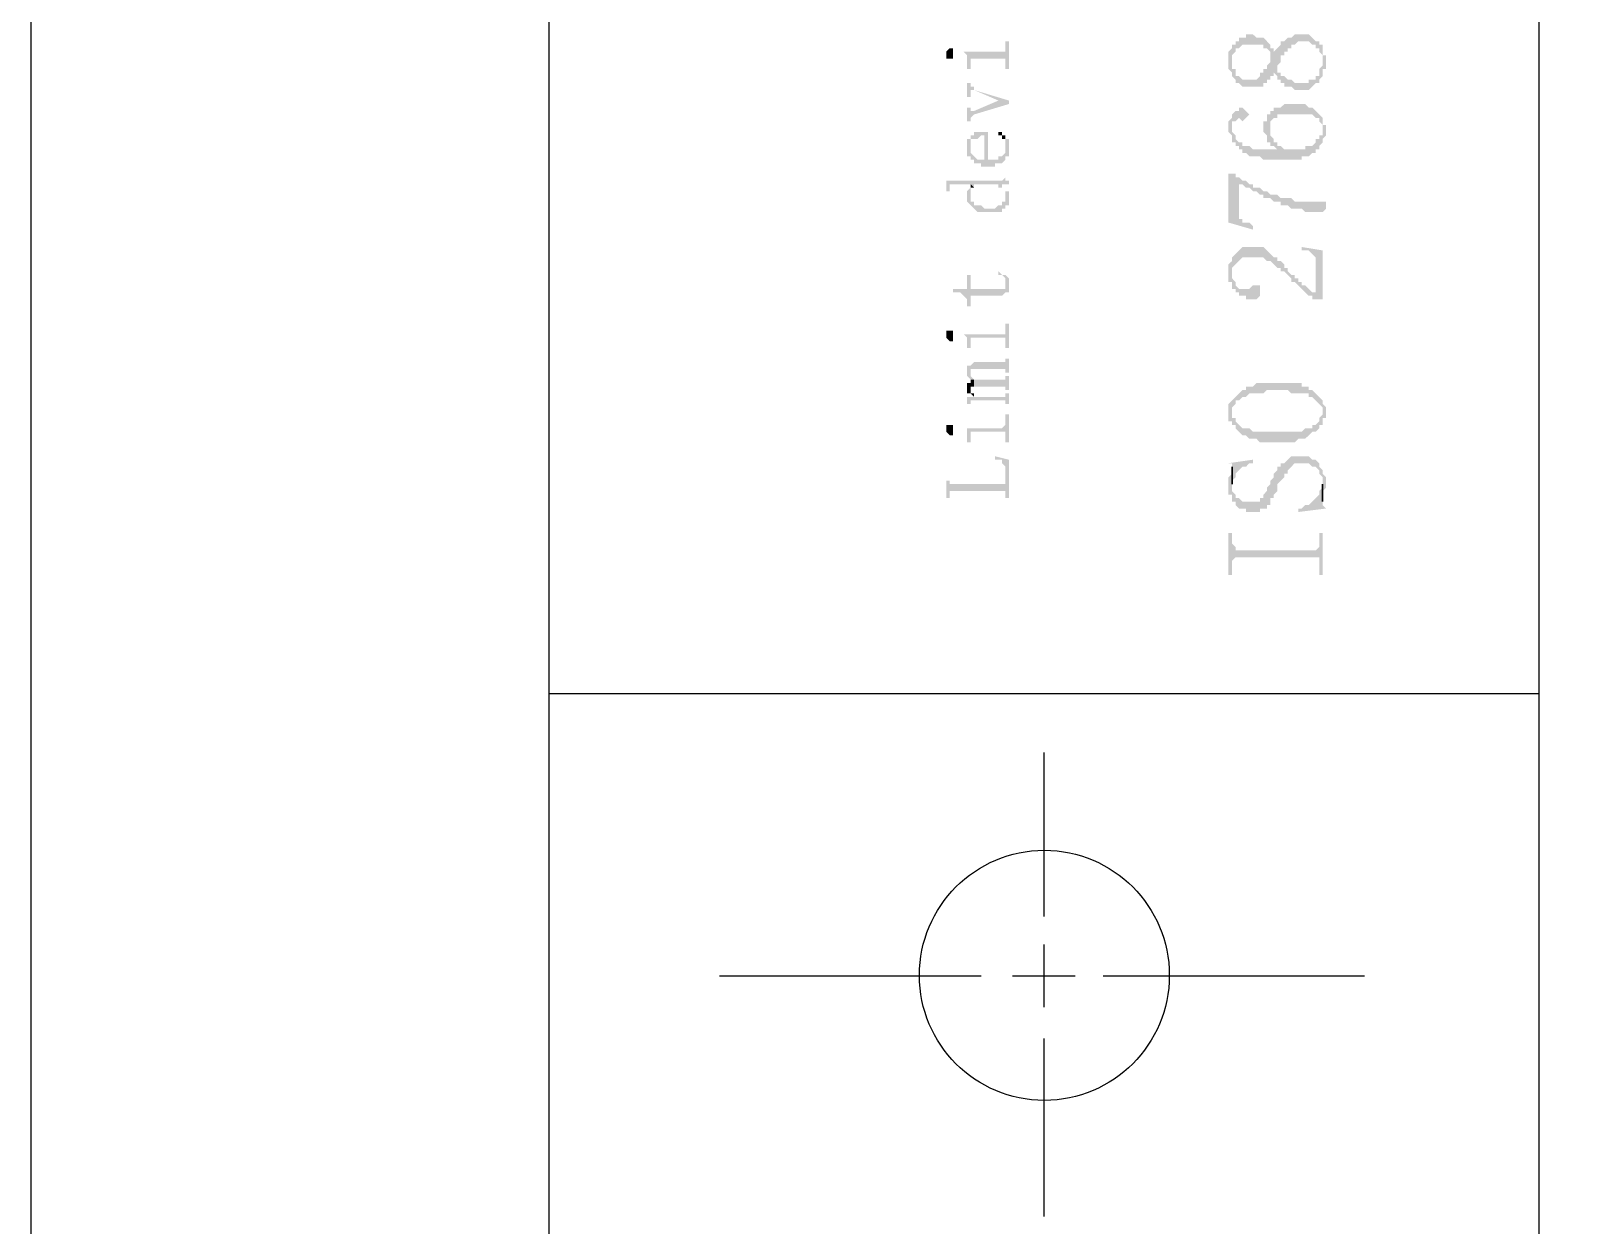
# Model space of a CAD drawing. Header units: millimetres. Extents: x 7018 to 13530, y 4187 to 5692.
# Drawn here: x 12641.97 to 12661.89, y 5137.25 to 5152.71 of the extents above; entities that cross this region are included whole.
import ezdxf

# ---------------------------------------------------------------- set-up
doc = ezdxf.new("R2010")
doc.units = ezdxf.units.MM

msp = doc.modelspace()

# ---------------------------------------------------------------- hatches: boundary and pattern name
at = {"transparency": 33554559}
for points in [[(12653.821, 5152.395), (12653.821, 5152.35), (12653.911, 5152.35), (12653.911, 5152.395), (12653.911, 5152.44), (12653.911, 5152.485), (12653.866, 5152.485), (12653.821, 5152.44), (12653.821, 5152.44)], [(12654.046, 5152.44), (12654.046, 5152.44), (12654.092, 5152.395), (12654.092, 5152.35), (12654.092, 5152.305), (12654.092, 5152.215), (12654.137, 5152.215), (12654.137, 5152.35), (12654.588, 5152.35), (12654.588, 5152.215), (12654.633, 5152.215), (12654.633, 5152.576), (12654.588, 5152.576), (12654.588, 5152.485), (12654.588, 5152.44), (12654.543, 5152.44)], [(12657.476, 5152.305), (12657.476, 5152.215), (12657.522, 5152.169), (12657.522, 5152.124), (12657.522, 5152.124), (12657.567, 5152.079), (12657.567, 5152.034), (12657.612, 5152.034), (12657.657, 5151.989), (12657.928, 5151.989), (12657.928, 5152.034), (12657.973, 5152.034), (12657.973, 5152.079), (12658.018, 5152.079), (12658.018, 5152.124), (12658.063, 5152.124), (12658.063, 5152.169), (12658.063, 5152.169), (12658.108, 5152.124), (12658.108, 5152.26), (12658.108, 5152.26), (12658.153, 5152.305), (12658.153, 5152.395), (12658.199, 5152.395), (12658.199, 5152.44), (12658.244, 5152.44), (12658.244, 5152.485), (12658.289, 5152.485), (12658.289, 5152.53), (12658.334, 5152.53), (12658.379, 5152.576), (12658.515, 5152.576), (12658.56, 5152.53), (12658.605, 5152.53), (12658.605, 5152.485), (12658.65, 5152.485), (12658.65, 5152.44), (12658.65, 5152.44), (12658.695, 5152.395), (12658.695, 5152.124), (12658.695, 5152.215), (12658.74, 5152.215), (12658.74, 5152.395), (12658.695, 5152.395), (12658.695, 5152.53), (12658.65, 5152.53), (12658.65, 5152.576), (12658.605, 5152.576), (12658.56, 5152.621), (12658.56, 5152.621), (12658.515, 5152.666), (12658.334, 5152.666), (12658.289, 5152.621), (12658.244, 5152.621), (12658.199, 5152.576), (12658.153, 5152.576), (12658.153, 5152.53), (12658.108, 5152.485), (12658.108, 5152.485), (12658.063, 5152.44), (12658.063, 5152.485), (12658.018, 5152.395), (12658.018, 5152.35), (12658.018, 5152.305), (12657.973, 5152.26), (12657.973, 5152.215), (12657.928, 5152.215), (12657.928, 5152.169), (12657.883, 5152.169), (12657.883, 5152.124), (12657.838, 5152.079), (12657.657, 5152.079), (12657.612, 5152.124), (12657.567, 5152.124), (12657.567, 5152.215), (12657.522, 5152.215), (12657.522, 5152.485), (12657.522, 5152.485), (12657.476, 5152.44), (12657.476, 5152.35)], [(12657.522, 5152.485), (12657.522, 5152.305), (12657.522, 5152.395), (12657.567, 5152.44), (12657.567, 5152.485), (12657.612, 5152.485), (12657.657, 5152.53), (12657.928, 5152.53), (12657.928, 5152.485), (12657.973, 5152.485), (12658.018, 5152.44), (12658.018, 5152.395), (12658.018, 5152.395), (12658.063, 5152.485), (12658.018, 5152.485), (12658.018, 5152.53), (12657.973, 5152.576), (12657.973, 5152.576), (12657.928, 5152.621), (12657.838, 5152.621), (12657.792, 5152.666), (12657.702, 5152.666), (12657.702, 5152.621), (12657.612, 5152.621), (12657.612, 5152.576), (12657.567, 5152.576), (12657.567, 5152.53), (12657.522, 5152.53)], [(12658.108, 5152.124), (12658.108, 5152.079), (12658.153, 5152.079), (12658.153, 5152.034), (12658.199, 5152.034), (12658.199, 5151.989), (12658.289, 5151.989), (12658.334, 5151.944), (12658.515, 5151.944), (12658.56, 5151.989), (12658.56, 5151.989), (12658.605, 5152.034), (12658.65, 5152.034), (12658.65, 5152.079), (12658.65, 5152.079), (12658.695, 5152.124), (12658.695, 5152.305), (12658.695, 5152.26), (12658.695, 5152.26), (12658.65, 5152.215), (12658.65, 5152.124), (12658.605, 5152.124), (12658.605, 5152.079), (12658.515, 5152.079), (12658.515, 5152.034), (12658.334, 5152.034), (12658.289, 5152.079), (12658.244, 5152.079), (12658.199, 5152.124), (12658.153, 5152.124), (12658.153, 5152.169), (12658.108, 5152.169), (12658.108, 5152.215)], [(12654.092, 5152.034), (12654.092, 5151.853), (12654.137, 5151.853), (12654.137, 5151.899), (12654.137, 5151.944), (12654.182, 5151.944), (12654.498, 5151.808), (12654.498, 5151.808), (12654.633, 5151.763), (12654.633, 5151.808), (12654.182, 5151.944), (12654.182, 5151.989), (12654.137, 5151.989), (12654.137, 5152.034), (12654.137, 5152.034)], [(12654.092, 5151.718), (12654.092, 5151.538), (12654.137, 5151.538), (12654.137, 5151.583), (12654.137, 5151.583), (12654.182, 5151.628), (12654.633, 5151.763), (12654.498, 5151.808), (12654.182, 5151.673), (12654.137, 5151.673), (12654.137, 5151.718), (12654.137, 5151.718)], [(12657.522, 5151.628), (12657.522, 5151.447), (12657.522, 5151.538), (12657.567, 5151.538), (12657.612, 5151.583), (12657.612, 5151.583), (12657.657, 5151.538), (12657.657, 5151.538), (12657.702, 5151.583), (12657.702, 5151.583), (12657.747, 5151.628), (12657.702, 5151.673), (12657.702, 5151.673), (12657.657, 5151.718), (12657.612, 5151.718), (12657.612, 5151.673), (12657.567, 5151.673)], [(12657.928, 5151.447), (12657.928, 5151.402), (12657.928, 5151.402), (12657.973, 5151.357), (12657.973, 5151.267), (12658.018, 5151.267), (12658.018, 5151.492), (12658.018, 5151.538), (12658.063, 5151.583), (12658.108, 5151.583), (12658.108, 5151.628), (12658.56, 5151.628), (12658.605, 5151.583), (12658.65, 5151.583), (12658.65, 5151.538), (12658.695, 5151.492), (12658.695, 5151.447), (12658.695, 5151.267), (12658.695, 5151.312), (12658.74, 5151.357), (12658.74, 5151.402), (12658.74, 5151.492), (12658.695, 5151.492), (12658.695, 5151.583), (12658.65, 5151.628), (12658.65, 5151.628), (12658.605, 5151.673), (12658.605, 5151.673), (12658.56, 5151.718), (12658.515, 5151.718), (12658.469, 5151.763), (12658.199, 5151.763), (12658.153, 5151.718), (12658.063, 5151.718), (12658.063, 5151.673), (12658.018, 5151.673), (12658.018, 5151.628), (12657.973, 5151.628), (12657.973, 5151.538), (12657.928, 5151.538), (12657.928, 5151.492)], [(12657.476, 5151.492), (12657.476, 5151.402), (12657.476, 5151.402), (12657.522, 5151.357), (12657.522, 5151.267), (12657.567, 5151.267), (12657.567, 5151.222), (12657.612, 5151.222), (12657.612, 5151.176), (12657.657, 5151.176), (12657.657, 5151.131), (12657.702, 5151.131), (12657.747, 5151.086), (12657.883, 5151.086), (12657.928, 5151.041), (12658.424, 5151.041), (12658.424, 5151.086), (12658.515, 5151.086), (12658.56, 5151.131), (12658.605, 5151.131), (12658.605, 5151.176), (12658.65, 5151.176), (12658.65, 5151.222), (12658.695, 5151.267), (12658.695, 5151.447), (12658.695, 5151.357), (12658.65, 5151.357), (12658.65, 5151.312), (12658.605, 5151.312), (12658.605, 5151.267), (12658.56, 5151.222), (12658.469, 5151.222), (12658.469, 5151.176), (12658.199, 5151.176), (12658.153, 5151.222), (12658.108, 5151.176), (12657.792, 5151.176), (12657.747, 5151.222), (12657.657, 5151.222), (12657.657, 5151.267), (12657.612, 5151.267), (12657.567, 5151.312), (12657.567, 5151.357), (12657.522, 5151.402), (12657.522, 5151.447), (12657.522, 5151.628), (12657.522, 5151.583), (12657.476, 5151.538), (12657.476, 5151.538)], [(12654.092, 5151.312), (12654.137, 5151.222), (12654.137, 5151.267), (12654.137, 5151.312), (12654.227, 5151.312), (12654.272, 5151.357), (12654.317, 5151.357), (12654.317, 5150.951), (12654.453, 5150.951), (12654.453, 5150.996), (12654.543, 5150.996), (12654.588, 5151.041), (12654.588, 5151.086), (12654.633, 5151.086), (12654.633, 5151.131), (12654.633, 5151.176), (12654.633, 5151.222), (12654.633, 5151.267), (12654.633, 5151.312), (12654.588, 5151.312), (12654.588, 5151.222), (12654.588, 5151.176), (12654.588, 5151.131), (12654.588, 5151.131), (12654.543, 5151.086), (12654.498, 5151.086), (12654.498, 5151.041), (12654.362, 5151.041), (12654.362, 5151.402), (12654.182, 5151.402), (12654.182, 5151.357), (12654.137, 5151.357), (12654.137, 5151.312), (12654.137, 5151.312)], [(12654.092, 5151.176), (12654.092, 5151.131), (12654.092, 5151.086), (12654.137, 5151.086), (12654.137, 5151.041), (12654.182, 5151.041), (12654.182, 5150.996), (12654.272, 5150.996), (12654.272, 5150.951), (12654.317, 5150.951), (12654.317, 5151.041), (12654.227, 5151.041), (12654.182, 5151.086), (12654.182, 5151.086), (12654.137, 5151.131), (12654.137, 5151.222), (12654.092, 5151.312), (12654.092, 5151.267), (12654.092, 5151.222)], [(12654.498, 5151.402), (12654.498, 5151.357), (12654.543, 5151.357), (12654.543, 5151.312), (12654.588, 5151.312), (12654.588, 5151.267), (12654.588, 5151.222), (12654.588, 5151.357), (12654.543, 5151.357), (12654.543, 5151.402)], [(12658.018, 5151.267), (12658.018, 5151.222), (12658.063, 5151.222), (12658.108, 5151.176), (12658.108, 5151.176), (12658.153, 5151.222), (12658.108, 5151.222), (12658.108, 5151.267), (12658.063, 5151.267), (12658.063, 5151.312), (12658.063, 5151.312), (12658.018, 5151.357), (12658.018, 5151.447)], [(12653.776, 5150.77), (12653.821, 5150.77), (12653.821, 5150.725), (12653.821, 5150.635), (12653.866, 5150.635), (12653.866, 5150.68), (12653.866, 5150.725), (12654.137, 5150.725), (12654.182, 5150.68), (12654.182, 5150.725), (12654.498, 5150.725), (12654.498, 5150.68), (12654.543, 5150.68), (12654.543, 5150.725), (12654.633, 5150.725), (12654.633, 5150.77), (12654.588, 5150.77), (12654.588, 5150.815), (12654.588, 5150.861), (12654.588, 5150.815), (12654.588, 5150.815), (12654.543, 5150.77), (12654.543, 5150.77)], [(12654.092, 5150.59), (12654.092, 5150.545), (12654.092, 5150.499), (12654.092, 5150.499), (12654.137, 5150.454), (12654.137, 5150.454), (12654.182, 5150.409), (12654.182, 5150.409), (12654.227, 5150.364), (12654.543, 5150.364), (12654.543, 5150.409), (12654.588, 5150.409), (12654.588, 5150.59), (12654.588, 5150.545), (12654.588, 5150.499), (12654.543, 5150.499), (12654.543, 5150.454), (12654.498, 5150.454), (12654.453, 5150.409), (12654.317, 5150.409), (12654.272, 5150.454), (12654.182, 5150.454), (12654.182, 5150.499), (12654.137, 5150.499), (12654.137, 5150.545), (12654.137, 5150.68), (12654.092, 5150.635)], [(12654.137, 5150.68), (12654.137, 5150.59), (12654.137, 5150.635), (12654.137, 5150.68), (12654.182, 5150.68), (12654.137, 5150.725)], [(12654.543, 5150.68), (12654.588, 5150.68), (12654.588, 5150.635), (12654.588, 5150.59), (12654.588, 5150.454), (12654.633, 5150.454), (12654.633, 5150.499), (12654.633, 5150.545), (12654.633, 5150.59), (12654.633, 5150.635), (12654.588, 5150.635), (12654.588, 5150.68), (12654.543, 5150.68), (12654.543, 5150.725)], [(12657.476, 5150.861), (12657.476, 5150.229), (12657.792, 5150.138), (12657.792, 5150.184), (12657.792, 5150.184), (12657.747, 5150.229), (12657.657, 5150.229), (12657.657, 5150.274), (12657.612, 5150.274), (12657.612, 5150.725), (12657.567, 5150.815), (12657.567, 5150.861)], [(12657.567, 5150.815), (12657.612, 5150.725), (12657.657, 5150.725), (12657.702, 5150.68), (12657.747, 5150.68), (12657.792, 5150.635), (12657.838, 5150.635), (12657.883, 5150.59), (12657.928, 5150.59), (12657.928, 5150.545), (12658.018, 5150.545), (12658.063, 5150.499), (12658.153, 5150.499), (12658.153, 5150.454), (12658.244, 5150.454), (12658.289, 5150.409), (12658.424, 5150.409), (12658.469, 5150.364), (12658.695, 5150.364), (12658.74, 5150.409), (12658.74, 5150.499), (12658.334, 5150.499), (12658.289, 5150.545), (12658.153, 5150.545), (12658.108, 5150.59), (12658.018, 5150.59), (12657.973, 5150.635), (12657.928, 5150.635), (12657.883, 5150.68), (12657.792, 5150.68), (12657.792, 5150.725), (12657.747, 5150.725), (12657.702, 5150.77), (12657.657, 5150.77), (12657.612, 5150.815)], [(12657.476, 5149.597), (12657.476, 5149.461), (12657.522, 5149.461), (12657.522, 5149.416), (12657.522, 5149.597), (12657.522, 5149.642), (12657.567, 5149.687), (12657.567, 5149.687), (12657.612, 5149.732), (12657.612, 5149.732), (12657.657, 5149.777), (12657.928, 5149.777), (12657.973, 5149.732), (12658.018, 5149.732), (12658.063, 5149.687), (12658.063, 5149.687), (12658.108, 5149.642), (12658.153, 5149.642), (12658.153, 5149.597), (12658.199, 5149.597), (12658.244, 5149.552), (12658.244, 5149.552), (12658.289, 5149.507), (12658.289, 5149.461), (12658.334, 5149.461), (12658.379, 5149.416), (12658.379, 5149.416), (12658.424, 5149.371), (12658.424, 5149.371), (12658.469, 5149.326), (12658.469, 5149.326), (12658.515, 5149.281), (12658.56, 5149.281), (12658.56, 5149.236), (12658.605, 5149.236), (12658.605, 5149.326), (12658.56, 5149.326), (12658.515, 5149.371), (12658.469, 5149.416), (12658.424, 5149.416), (12658.424, 5149.461), (12658.379, 5149.461), (12658.379, 5149.507), (12658.334, 5149.507), (12658.334, 5149.552), (12658.289, 5149.552), (12658.244, 5149.597), (12658.244, 5149.642), (12658.199, 5149.642), (12658.199, 5149.687), (12658.153, 5149.732), (12658.108, 5149.732), (12658.108, 5149.777), (12658.063, 5149.777), (12658.018, 5149.823), (12658.018, 5149.823), (12657.973, 5149.868), (12657.973, 5149.868), (12657.928, 5149.913), (12657.657, 5149.913), (12657.612, 5149.868), (12657.612, 5149.868), (12657.567, 5149.823), (12657.567, 5149.823), (12657.522, 5149.777), (12657.522, 5149.732), (12657.476, 5149.687), (12657.476, 5149.642), (12657.476, 5149.642)], [(12658.424, 5149.913), (12658.424, 5149.868), (12658.515, 5149.868), (12658.56, 5149.823), (12658.56, 5149.823), (12658.605, 5149.777), (12658.605, 5149.236), (12658.695, 5149.236), (12658.695, 5149.868)], [(12653.911, 5149.371), (12653.911, 5149.326), (12654.001, 5149.326), (12654.046, 5149.281), (12654.046, 5149.281), (12654.092, 5149.236), (12654.092, 5149.191), (12654.092, 5149.146), (12654.137, 5149.146), (12654.137, 5149.281), (12654.543, 5149.281), (12654.588, 5149.326), (12654.633, 5149.326), (12654.588, 5149.461), (12654.588, 5149.416), (12654.588, 5149.371), (12654.137, 5149.371), (12654.137, 5149.552), (12654.092, 5149.552), (12654.092, 5149.371)], [(12654.498, 5149.552), (12654.543, 5149.552), (12654.588, 5149.507), (12654.588, 5149.461), (12654.588, 5149.461), (12654.633, 5149.326), (12654.633, 5149.371), (12654.633, 5149.416), (12654.633, 5149.461), (12654.633, 5149.507), (12654.633, 5149.507), (12654.588, 5149.552), (12654.543, 5149.552), (12654.498, 5149.597), (12654.498, 5149.597)], [(12657.522, 5149.416), (12657.522, 5149.371), (12657.567, 5149.371), (12657.567, 5149.326), (12657.612, 5149.326), (12657.612, 5149.281), (12657.702, 5149.281), (12657.702, 5149.236), (12657.838, 5149.236), (12657.883, 5149.281), (12657.883, 5149.371), (12657.883, 5149.416), (12657.792, 5149.416), (12657.747, 5149.371), (12657.612, 5149.371), (12657.567, 5149.416), (12657.567, 5149.461), (12657.522, 5149.507), (12657.522, 5149.552)], [(12654.046, 5148.784), (12654.046, 5148.784), (12654.092, 5148.739), (12654.092, 5148.694), (12654.092, 5148.649), (12654.092, 5148.604), (12654.137, 5148.604), (12654.137, 5148.694), (12654.137, 5148.739), (12654.588, 5148.739), (12654.588, 5148.694), (12654.588, 5148.604), (12654.633, 5148.604), (12654.633, 5148.92), (12654.588, 5148.92), (12654.588, 5148.83), (12654.588, 5148.784), (12654.543, 5148.784)], [(12653.821, 5148.784), (12653.821, 5148.739), (12653.821, 5148.739), (12653.866, 5148.694), (12653.911, 5148.694), (12653.911, 5148.739), (12653.911, 5148.784), (12653.911, 5148.83), (12653.821, 5148.83)], [(12654.092, 5148.288), (12654.092, 5148.243), (12654.092, 5148.243), (12654.137, 5148.198), (12654.182, 5148.198), (12654.182, 5148.107), (12654.588, 5148.107), (12654.588, 5148.062), (12654.633, 5148.062), (12654.633, 5148.243), (12654.588, 5148.243), (12654.588, 5148.198), (12654.182, 5148.198), (12654.137, 5148.243), (12654.137, 5148.288), (12654.137, 5148.378), (12654.092, 5148.378), (12654.092, 5148.333)], [(12654.137, 5148.378), (12654.137, 5148.288), (12654.137, 5148.333), (12654.588, 5148.333), (12654.588, 5148.288), (12654.633, 5148.288), (12654.633, 5148.469), (12654.588, 5148.469), (12654.588, 5148.423), (12654.182, 5148.423)], [(12654.092, 5148.107), (12654.092, 5148.062), (12654.092, 5148.017), (12654.137, 5148.017), (12654.137, 5148.107), (12654.182, 5148.107), (12654.182, 5148.198), (12654.137, 5148.198), (12654.137, 5148.153), (12654.092, 5148.153)], [(12657.522, 5147.927), (12657.522, 5147.792), (12657.522, 5147.837), (12657.522, 5147.837), (12657.567, 5147.882), (12657.567, 5147.927), (12657.612, 5147.927), (12657.657, 5147.972), (12657.702, 5147.972), (12657.747, 5148.017), (12657.928, 5148.017), (12657.973, 5148.062), (12658.244, 5148.062), (12658.289, 5148.017), (12658.515, 5148.017), (12658.515, 5147.972), (12658.56, 5147.972), (12658.605, 5147.927), (12658.605, 5147.927), (12658.65, 5147.882), (12658.65, 5147.882), (12658.695, 5147.837), (12658.695, 5147.792), (12658.695, 5147.927), (12658.65, 5147.972), (12658.65, 5147.972), (12658.605, 5148.017), (12658.605, 5148.017), (12658.56, 5148.062), (12658.515, 5148.062), (12658.515, 5148.107), (12658.424, 5148.107), (12658.424, 5148.153), (12657.838, 5148.153), (12657.792, 5148.107), (12657.702, 5148.107), (12657.702, 5148.062), (12657.657, 5148.062), (12657.612, 5148.017), (12657.612, 5148.017), (12657.567, 5147.972), (12657.567, 5147.972)], [(12654.092, 5147.972), (12654.092, 5147.927), (12654.092, 5147.882), (12654.137, 5147.882), (12654.137, 5147.927), (12654.588, 5147.927), (12654.588, 5147.882), (12654.633, 5147.882), (12654.633, 5148.017), (12654.588, 5148.017), (12654.588, 5147.972), (12654.182, 5147.972), (12654.182, 5148.017), (12654.182, 5147.972)], [(12654.137, 5148.017), (12654.137, 5148.017), (12654.182, 5147.972), (12654.182, 5148.017), (12654.137, 5148.017), (12654.137, 5148.062), (12654.137, 5148.062)], [(12657.476, 5147.792), (12657.476, 5147.656), (12657.522, 5147.656), (12657.522, 5147.611), (12657.567, 5147.611), (12657.567, 5147.566), (12657.612, 5147.521), (12657.612, 5147.521), (12657.657, 5147.476), (12657.702, 5147.476), (12657.747, 5147.431), (12657.838, 5147.431), (12657.883, 5147.385), (12658.334, 5147.385), (12658.379, 5147.431), (12658.469, 5147.431), (12658.515, 5147.476), (12658.515, 5147.476), (12658.56, 5147.521), (12658.605, 5147.521), (12658.65, 5147.566), (12658.65, 5147.611), (12658.695, 5147.611), (12658.695, 5147.701), (12658.74, 5147.701), (12658.74, 5147.792), (12658.74, 5147.837), (12658.695, 5147.882), (12658.695, 5147.927), (12658.695, 5147.792), (12658.695, 5147.746), (12658.65, 5147.701), (12658.65, 5147.656), (12658.605, 5147.611), (12658.56, 5147.611), (12658.56, 5147.566), (12658.469, 5147.566), (12658.424, 5147.521), (12657.792, 5147.521), (12657.747, 5147.566), (12657.657, 5147.566), (12657.612, 5147.611), (12657.612, 5147.611), (12657.567, 5147.656), (12657.567, 5147.701), (12657.522, 5147.701), (12657.522, 5147.927), (12657.522, 5147.927), (12657.476, 5147.882)], [(12654.046, 5147.566), (12654.092, 5147.566), (12654.092, 5147.521), (12654.092, 5147.476), (12654.092, 5147.431), (12654.092, 5147.385), (12654.137, 5147.385), (12654.137, 5147.476), (12654.137, 5147.521), (12654.588, 5147.521), (12654.588, 5147.385), (12654.633, 5147.385), (12654.633, 5147.746), (12654.588, 5147.746), (12654.588, 5147.611), (12654.588, 5147.611), (12654.543, 5147.566)], [(12653.821, 5147.566), (12653.821, 5147.521), (12653.821, 5147.521), (12653.866, 5147.476), (12653.911, 5147.476), (12653.911, 5147.521), (12653.911, 5147.566), (12653.911, 5147.611), (12653.821, 5147.611)], [(12654.453, 5147.205), (12654.453, 5147.16), (12654.543, 5147.16), (12654.543, 5147.115), (12654.543, 5147.115), (12654.588, 5147.069), (12654.588, 5146.663), (12654.633, 5146.663), (12654.633, 5147.16)], [(12657.476, 5146.844), (12657.476, 5146.708), (12657.522, 5146.708), (12657.522, 5146.618), (12657.567, 5146.618), (12657.567, 5146.573), (12657.567, 5146.573), (12657.612, 5146.528), (12657.702, 5146.528), (12657.702, 5146.483), (12657.883, 5146.483), (12657.883, 5146.528), (12657.973, 5146.528), (12657.973, 5146.573), (12658.018, 5146.573), (12658.018, 5146.663), (12658.063, 5146.663), (12658.063, 5146.708), (12658.108, 5146.754), (12658.108, 5146.844), (12658.153, 5146.889), (12658.153, 5146.889), (12658.199, 5146.934), (12658.199, 5146.979), (12658.244, 5146.979), (12658.244, 5147.024), (12658.244, 5147.024), (12658.289, 5147.069), (12658.289, 5147.069), (12658.334, 5147.115), (12658.515, 5147.115), (12658.56, 5147.069), (12658.605, 5147.069), (12658.65, 5147.024), (12658.65, 5146.979), (12658.695, 5146.934), (12658.695, 5146.708), (12658.695, 5146.754), (12658.74, 5146.799), (12658.74, 5146.844), (12658.74, 5146.934), (12658.695, 5146.979), (12658.695, 5147.024), (12658.695, 5147.024), (12658.65, 5147.069), (12658.65, 5147.115), (12658.65, 5147.115), (12658.605, 5147.16), (12658.56, 5147.16), (12658.515, 5147.205), (12658.289, 5147.205), (12658.244, 5147.16), (12658.244, 5147.16), (12658.199, 5147.115), (12658.153, 5147.115), (12658.153, 5147.069), (12658.108, 5147.069), (12658.108, 5147.024), (12658.063, 5146.979), (12658.063, 5146.934), (12658.018, 5146.889), (12658.018, 5146.844), (12657.973, 5146.799), (12657.973, 5146.754), (12657.928, 5146.708), (12657.928, 5146.663), (12657.883, 5146.663), (12657.883, 5146.618), (12657.657, 5146.618), (12657.612, 5146.663), (12657.567, 5146.663), (12657.567, 5146.708), (12657.567, 5146.708), (12657.522, 5146.754), (12657.522, 5147.024), (12657.522, 5146.979), (12657.476, 5146.934), (12657.476, 5146.889), (12657.476, 5146.889)], [(12657.476, 5147.115), (12657.522, 5147.115), (12657.522, 5146.889), (12657.567, 5146.934), (12657.567, 5146.979), (12657.567, 5146.979), (12657.612, 5147.024), (12657.612, 5147.024), (12657.657, 5147.069), (12657.702, 5147.069), (12657.747, 5147.115), (12657.792, 5147.115), (12657.792, 5147.16)], [(12653.821, 5146.889), (12653.821, 5146.663), (12653.866, 5146.663), (12653.866, 5146.708), (12653.866, 5146.754), (12654.588, 5146.754), (12654.588, 5146.708), (12654.588, 5146.889), (12654.588, 5146.844), (12653.866, 5146.844), (12653.866, 5146.889), (12653.866, 5146.889)], [(12658.379, 5146.528), (12658.379, 5146.483), (12658.74, 5146.528), (12658.695, 5146.573), (12658.695, 5146.618), (12658.695, 5146.799), (12658.65, 5146.754), (12658.65, 5146.708), (12658.65, 5146.708), (12658.605, 5146.663), (12658.605, 5146.663), (12658.56, 5146.618), (12658.56, 5146.618), (12658.515, 5146.573), (12658.469, 5146.573), (12658.424, 5146.528)], [(12657.476, 5146.212), (12657.476, 5145.67), (12657.522, 5145.67), (12657.522, 5145.851), (12657.567, 5145.896), (12658.65, 5145.896), (12658.65, 5145.67), (12658.695, 5145.67), (12658.695, 5146.212), (12658.65, 5146.212), (12658.65, 5146.077), (12658.65, 5146.031), (12658.65, 5146.031), (12658.605, 5145.986), (12657.567, 5145.986), (12657.567, 5146.031), (12657.567, 5146.031), (12657.522, 5146.077), (12657.522, 5146.212)]]:
    msp.add_hatch(color=256, dxfattribs=at).paths.add_polyline_path(points)

# ---------------------------------------------------------------- linework, layer by layer
msp.add_line((12648.676, 5242.873), (12648.676, 4956.132))
for points in [[(13061.969, 4951.873), (13061.969, 5248.873), (12641.969, 5248.873), (12641.969, 4951.873)], [(12657.522, 5147.024), (12657.522, 5146.844), (12657.522, 5146.889), (12657.522, 5147.069), (12657.522, 5147.069)], [(12658.695, 5146.799), (12658.695, 5146.618), (12658.695, 5146.844), (12658.695, 5146.844)]]:
    msp.add_lwpolyline(points, close=True)
for points in [[(12661.493, 5242.873), (12661.493, 4956.132)], [(12648.676, 5144.136), (12661.493, 5144.136)], [(12655.084, 5143.369), (12655.084, 5141.247)], [(12655.084, 5140.886), (12655.084, 5140.074)], [(12650.887, 5140.48), (12654.272, 5140.48)], [(12654.678, 5140.48), (12655.491, 5140.48)], [(12655.852, 5140.48), (12659.237, 5140.48)], [(12655.084, 5139.668), (12655.084, 5137.366)]]:
    msp.add_lwpolyline(points)
msp.add_circle((12655.092, 5140.487), 1.618)

doc.saveas('drawing.dxf')
